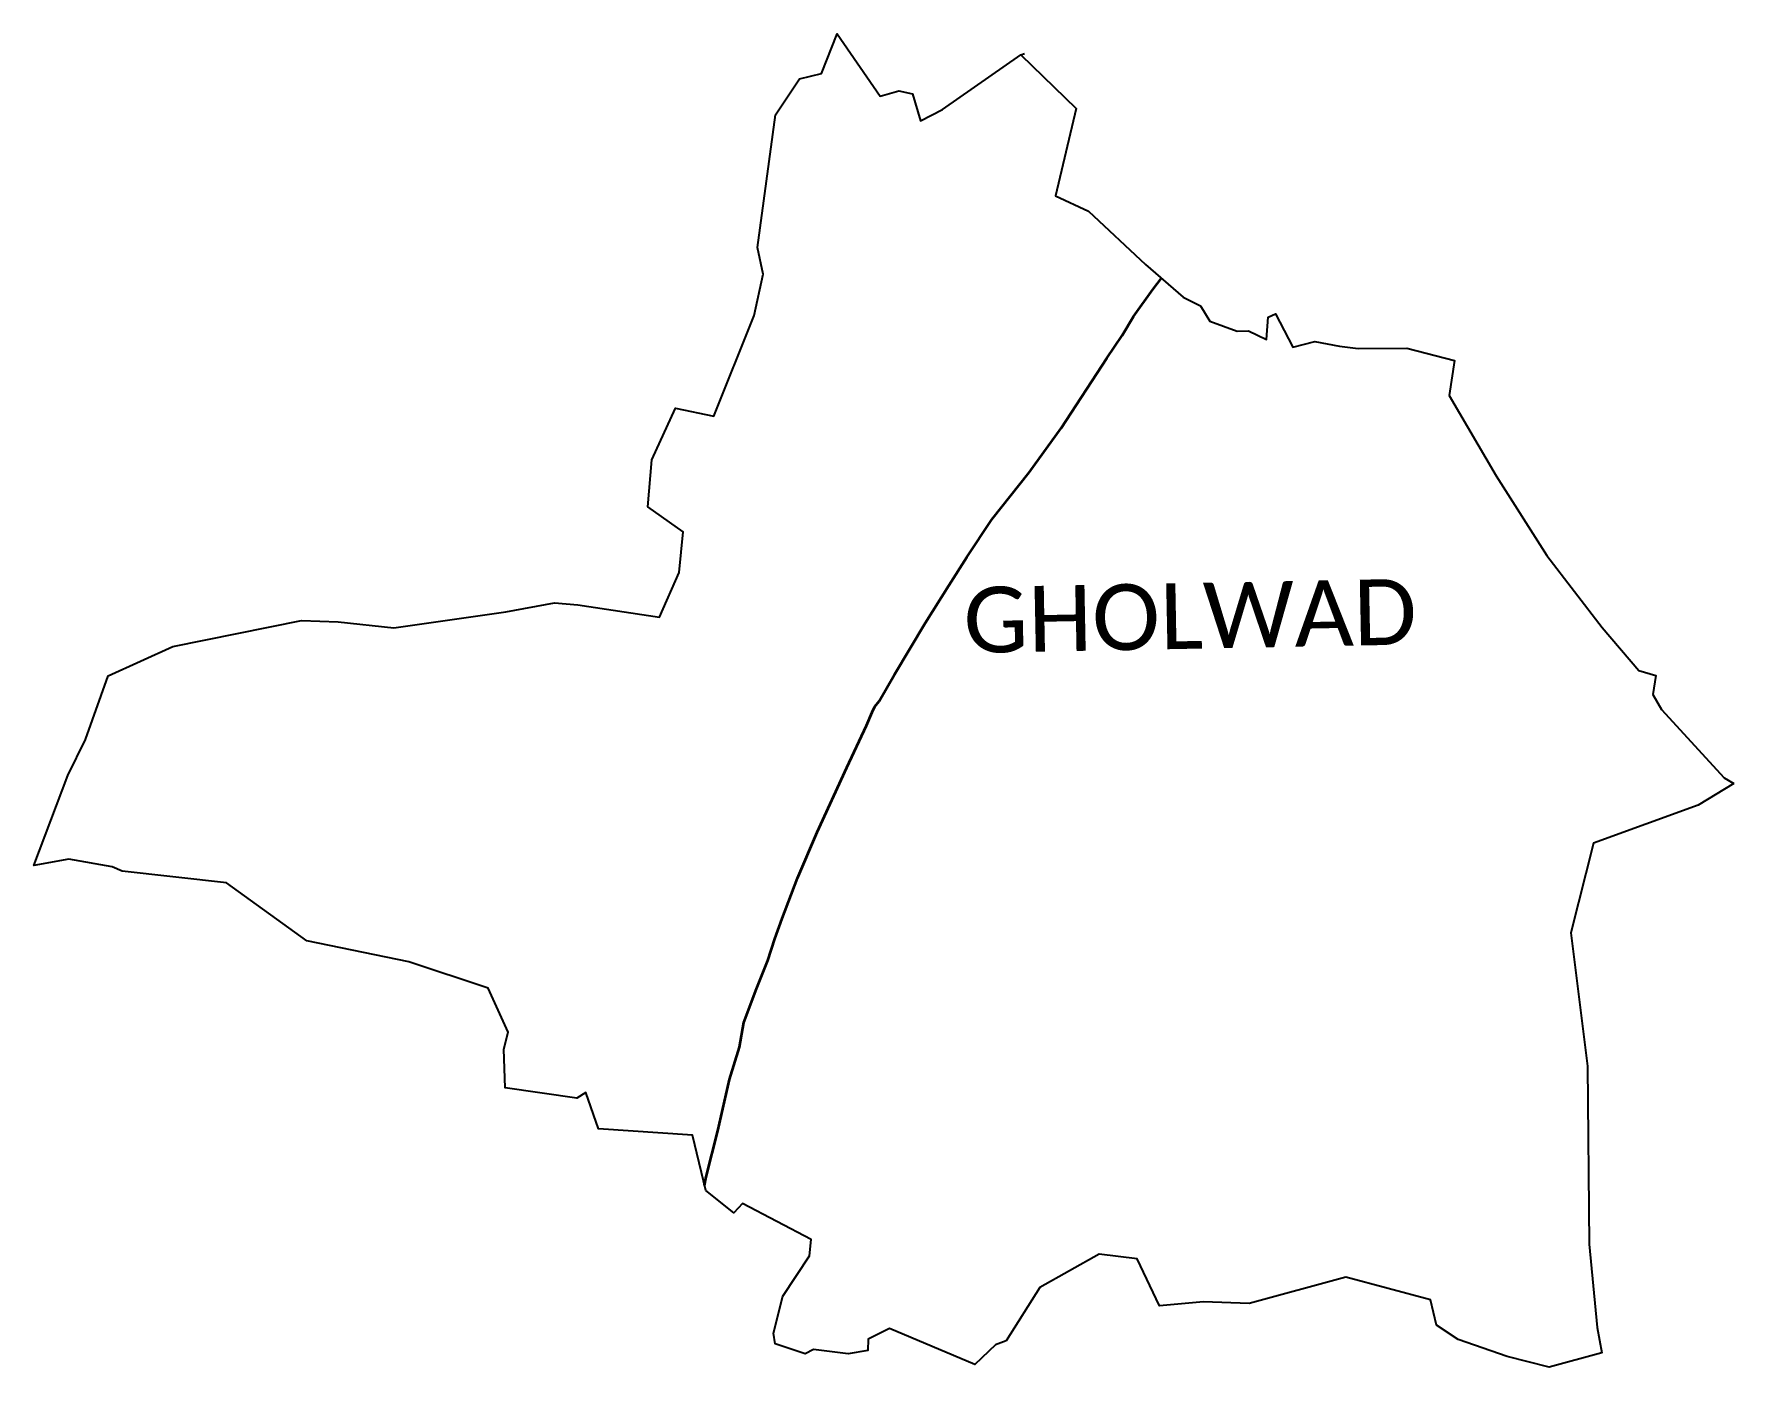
# Model space of a CAD drawing. Header units: metres. Extents: x 260400 to 265348, y 2219823 to 2223703.
import ezdxf

# ---------------------------------------------------------------- set-up
doc = ezdxf.new("R2010")
doc.units = ezdxf.units.M
doc.layers.add('BUND', color=7, linetype='Continuous', true_color=0x81007c)
doc.layers.add('village', color=3, linetype='Continuous')
doc.layers.add('VILLAGE NAME', color=250, linetype='Continuous')
doc.styles.get("Standard").update_dxf_attribs({"font": 'simplex.shx'})

msp = doc.modelspace()

# ---------------------------------------------------------------- linework, layer by layer
at = {"color": 3, "flags": 128}
msp.add_lwpolyline([(263271.8, 2223642.1), (263433.4, 2223486.3)], dxfattribs=at)
at = {"layer": 'BUND', "lineweight": 35}
msp.add_lwpolyline([(262351.7, 2220351.9), (262356.3, 2220376.3), (262389.9, 2220510.3), (262423.8, 2220660), (262452.9, 2220754.5), (262465.8, 2220825.5), (262502.9, 2220923.8), (262535.7, 2221006.3), (262556.5, 2221069.3), (262577.1, 2221128.3), (262622.4, 2221246.3), (262679.7, 2221379.9), (262765.6, 2221568.4), (262822.8, 2221690.1), (262839.2, 2221729.4), (262847.3, 2221745.1), (262859.4, 2221760.7), (262904.1, 2221839.1), (262993.3, 2221988.1), (263062.2, 2222097.8), (263114.8, 2222180), (263187.6, 2222289.6), (263296.4, 2222426.4), (263389.3, 2222555.5), (263522.8, 2222759.1), (263567.3, 2222825.7), (263599.8, 2222880.6), (263656.3, 2222958.8), (263681.2, 2222991.7)], dxfattribs=at)
at = {"layer": 'village', "color": 3}
for points in [[(265348, 2221521.2, 0), (265243.4, 2221458.3, 0), (264938.6, 2221347.7, 0), (264872.8, 2221087.3, 0), (264921.6, 2220698.8, 0), (264926.6, 2220180.6, 0), (264950.1, 2219938.6, 0), (264963, 2219864.9, 0), (264809.8, 2219823.3, 0), (264687.5, 2219853.4, 0), (264544.9, 2219903.2, 0), (264482.1, 2219944.9, 0), (264464.3, 2220018.7, 0), (264218.5, 2220084.9, 0), (263936.8, 2220008.3, 0), (263803.7, 2220012.6, 0), (263675.3, 2220000.9, 0), (263610.9, 2220138.1, 0), (263500.6, 2220151.3, 0), (263327.6, 2220054.5, 0), (263229, 2219899.1, 0), (263198.1, 2219888.2, 0), (263137.8, 2219830.2, 0), (262889.6, 2219935.6, 0), (262827.3, 2219904.3, 0), (262826.8, 2219871.8, 0), (262769.8, 2219861.6, 0), (262668.8, 2219874.2, 0), (262644.6, 2219861.2, 0), (262557.3, 2219890.9, 0), (262551.7, 2219922, 0), (262579.3, 2220029.3, 0), (262657.3, 2220146.5, 0), (262662.2, 2220194.6, 0), (262462.4, 2220299.4, 0), (262436.6, 2220271.8, 0), (262355.3, 2220336.9, 0), (262316.8, 2220498, 0), (262043, 2220516.1, 0), (262006.2, 2220622.5, 0), (261980.1, 2220605.9, 0), (261771.5, 2220636.1, 0), (261767.3, 2220748.2, 0), (261779.6, 2220798, 0), (261721.6, 2220926.1, 0), (261490.2, 2221002, 0), (261194.2, 2221063.1, 0), (260960.2, 2221232.6, 0), (260656.7, 2221266.6, 0), (260627, 2221278.9, 0), (260500.8, 2221300.9, 0), (260399.6, 2221282.9, 0), (260498.1, 2221544.3, 0), (260549.9, 2221649.4, 0), (260615.3, 2221835.1, 0), (260803.4, 2221919.9, 0), (261177.9, 2221996, 0), (261284.6, 2221992.1, 0), (261446.6, 2221974.7, 0), (261773.1, 2222020.8, 0), (261914.9, 2222047.7, 0), (261982.6, 2222041.1, 0), (262220.4, 2222005.1, 0), (262277.9, 2222135.5, 0), (262288.9, 2222253.6, 0), (262186.7, 2222326.3, 0), (262198.3, 2222463, 0), (262266.8, 2222614, 0), (262378.7, 2222590.5, 0), (262495.8, 2222883, 0), (262522.4, 2223003.5, 0), (262505.2, 2223081.5, 0), (262558.4, 2223467, 0), (262628.2, 2223572.6, 0), (262692.2, 2223587.8, 0), (262737.2, 2223702.7, 0), (262863.1, 2223522, 0), (262917.4, 2223537.4, 0), (262956.8, 2223528.6, 0), (262980, 2223449.9, 0), (263044, 2223483.2, 0), (263271.8, 2223642.1, 0), (263282.6, 2223646, 0)], [(263433.4, 2223486.3, 0), (263372.9, 2223231.9, 0), (263468.7, 2223186.7, 0), (263634.9, 2223032.1, 0), (263744.4, 2222936.5, 0), (263795, 2222911.5, 0), (263822.2, 2222866.7, 0), (263902.2, 2222837.4, 0), (263935, 2222839.3, 0), (263987.4, 2222813.8, 0), (263992.1, 2222878.9, 0), (264013.3, 2222888, 0), (264063.5, 2222790.9, 0), (264127.8, 2222807.7, 0), (264199.3, 2222794.5, 0), (264253.8, 2222787.8, 0), (264395.6, 2222788.6, 0), (264534.7, 2222752.6, 0), (264518.9, 2222650.2, 0), (264656.2, 2222416.6, 0), (264802.9, 2222184.8, 0), (264964.2, 2221975, 0), (265070.9, 2221850.3, 0), (265120.4, 2221835.7, 0), (265111.7, 2221780.3, 0), (265136.8, 2221736.8, 0), (265319.4, 2221538.1, 0), (265348, 2221521.2, 0)]]:
    msp.add_polyline3d(points, dxfattribs=at)

# ---------------------------------------------------------------- texts
at = {"layer": 'VILLAGE NAME', "insert": (263103.5, 2222092.3), "char_height": 191.456, "attachment_point": 1, "rotation": 1.1028}
msp.add_mtext_dynamic_manual_height_columns('{\\fCalibri|b0|i0|c0|p34;GHOLWAD}', width=161.46, gutter_width=957.3, heights=[0], dxfattribs=at)

doc.saveas('drawing.dxf')
